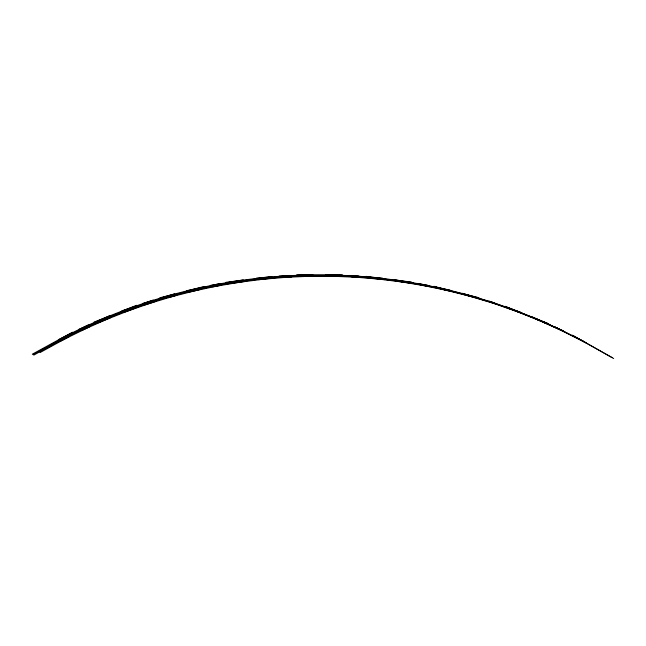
<?xml version="1.0" encoding="UTF-8"?>
<svg xmlns="http://www.w3.org/2000/svg" width="646" height="646" viewBox="0 0 646 646"><rect width="100%" height="100%" fill="white"/><g stroke="black" fill="none" stroke-linecap="round" stroke-linejoin="round"><path stroke-width="0.97" d="M32.3 354.178L72.457 332.197M33.043 354.646L73.2 332.666M33.786 355.114L73.943 333.134M40.02 352.579L69.219 336.598M58.536 339.586L88.389 324.865M59.279 340.054L89.132 325.334M60.021 340.523L89.875 325.802M60.756 340.999L90.61 326.278M78.925 329.29L109.352 315.813M79.66 329.767L110.095 316.282M80.403 330.235L110.837 316.75M81.146 330.704L111.58 317.218M94.017 322.096L136.597 305.292M94.752 322.564L137.34 305.76M95.495 323.032L138.083 306.236M96.238 323.501L138.825 306.705M121.739 310.936L153.191 300.043M122.482 311.404L153.934 300.519M123.216 311.873L154.677 300.988M123.959 312.349L155.42 301.456M142.613 303.475L174.477 293.849M143.355 303.943L175.219 294.318M144.098 304.411L175.962 294.786M144.841 304.888L176.697 295.254M159.788 297.79L204.144 286.477M160.531 298.266L204.887 286.953M161.274 298.735L205.63 287.422M168.081 297.661L200.333 289.432M186.799 290.676L219.349 283.707M187.542 291.144L220.092 284.175M188.285 291.612L220.835 284.652M189.028 292.081L221.578 285.12M210.321 285.435L243.138 279.888M211.064 285.903L243.881 280.356M211.807 286.38L244.624 280.832M212.55 286.848L245.367 281.301M225.963 282.318L271.377 276.488M226.706 282.786L272.111 276.964M227.449 283.255L272.854 277.433M228.191 283.723L273.597 277.901M256.341 278.224L289.513 275.438M257.084 278.692L290.256 275.907M257.827 279.161L290.999 276.383M258.57 279.637L291.742 276.851M279.209 276.092L312.47 274.679M279.952 276.561L313.213 275.148M280.695 277.029L313.956 275.616M281.438 277.497L314.691 276.084M296.546 274.881L342.323 274.881M297.289 275.349L343.066 275.349M298.032 275.826L343.809 275.826M305.033 276.294L338.318 276.294M325.689 274.671L358.95 276.036M326.432 275.139L359.693 276.512M327.175 275.608L360.436 276.981M327.918 276.084L361.179 277.449M349.389 275.438L382.561 278.224M350.132 275.915L383.296 278.692M350.875 276.383L384.039 279.169M351.618 276.851L384.782 279.637M366.088 276.367L411.502 282.076M366.823 276.843L412.245 282.552M367.566 277.312L412.988 283.021M368.309 277.78L413.731 283.489M394.94 279.783L427.773 285.282M395.683 280.251L428.516 285.75M396.426 280.719L429.251 286.218M397.169 281.188L429.994 286.695M417.631 283.368L450.205 290.215M418.374 283.836L450.948 290.684M419.117 284.305L451.691 291.16M419.86 284.781L452.434 291.629M433.918 286.307L478.29 297.556M434.661 286.784L479.033 298.024M435.404 287.252L479.776 298.5M442.211 289.263L474.479 297.435M462.302 293.284L494.206 302.788M463.045 293.76L494.949 303.257M463.788 294.229L495.692 303.733M464.531 294.697L496.435 304.201M489.151 301.149L520.539 312.244M489.894 301.617L521.282 312.712M490.637 302.086L522.016 313.181M491.38 302.554L522.759 313.649M505.067 306.277L547.566 323.299M505.81 306.745L548.309 323.767M506.553 307.213L549.052 324.244M507.296 307.682L549.786 324.712M532.126 316.879L562.488 330.518M532.861 317.356L563.231 330.986M533.604 317.824L563.974 331.455M534.347 318.292L564.717 331.931M554.462 326.698L584.202 341.653M555.205 327.175L585.688 342.598M556.69 328.111L586.431 343.066M572.324 335.161L612.214 357.618M573.067 335.637L613.7 358.554"/></g></svg>
